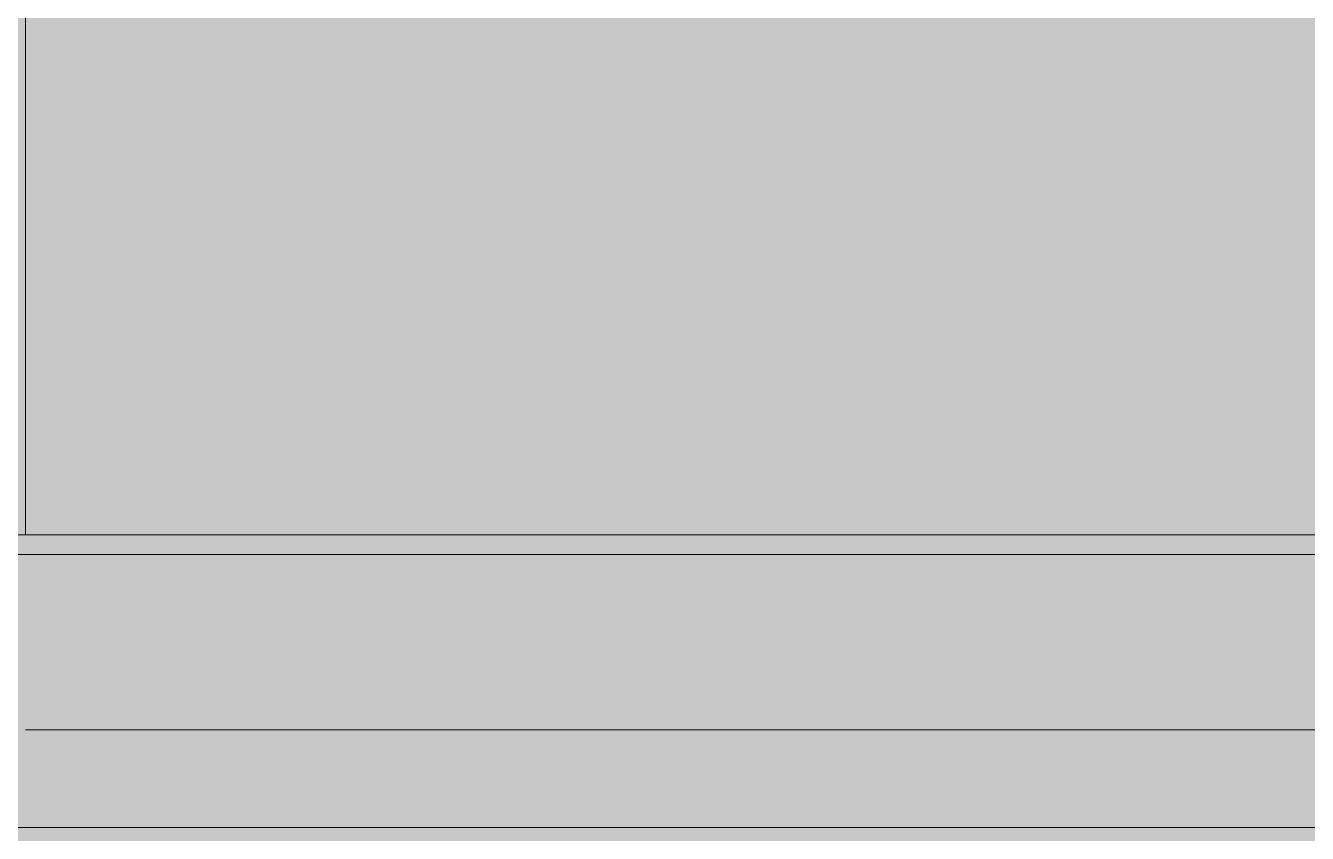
# Model space of a CAD drawing. Header units: millimetres. Extents: x -57519 to 497916, y -349472 to 446842.
# Drawn here: x 394700 to 396670, y 37148 to 38391 of the extents above; entities that cross this region are included whole.
import ezdxf

# ---------------------------------------------------------------- set-up
doc = ezdxf.new("R2010")
doc.units = ezdxf.units.MM
for name, color, linetype, lineweight in [('A-DETL-GENF', 92, 'Continuous', 5), ('A-FLOR', 192, 'Continuous', 5), ('A-WALL', 113, 'Continuous', 20)]:
    doc.layers.add(name, color=color, linetype=linetype, lineweight=lineweight)

msp = doc.modelspace()

# ---------------------------------------------------------------- hatches: boundary and pattern name
at = {"layer": 'A-DETL-GENF', "transparency": 33554585}
h = msp.add_hatch(color=201, dxfattribs=at)
h.paths.add_polyline_path([(378712.3, -2142.5), (378712.3, 5707.5), (408249.8, 5707.5), (408249.8, 31607.5), (411824.8, 31607.5), (411824.8, 28857.5), (414124.8, 28857.5), (414124.8, 34332.5), (417674.8, 34332.5), (417674.8, 35647.5), (420699.8, 35647.5), (420699.8, 52157.5), (392454.3, 52157.5), (392454.3, 45782.5), (382199.8, 45782.5), (382199.8, 52157.5), (367049.8, 52157.5), (367049.8, 5707.5), (368349.8, 5707.5), (368349.8, 3222.2), (374112.3, -1265.4), (374112.3, -2142.5), (376972.2, -2142.5)], flags=0)
h.paths.add_polyline_path([(370849.8, 8157.5), (370849.8, 9357.5), (369649.8, 9357.5), (369649.8, 15624.2), (370889.8, 15624.2), (370889.8, 9397.5), (371149.8, 9397.5), (371149.8, 8157.5)], flags=0)
h.paths.add_polyline_path([(388124.8, 8157.5), (388124.8, 9397.5), (389899.8, 9397.5), (389899.8, 8157.5)], flags=0)
h.paths.add_polyline_path([(382791.7, 8157.5), (382352.3, 8157.5), (382352.3, 9397.5), (387324.8, 9397.5), (387324.8, 8157.5), (386671.4, 8157.5)], flags=0)
h.paths.add_polyline_path([(404599.8, 8157.5), (396937.3, 8157.5), (396937.3, 9397.5), (404599.8, 9397.5), (404599.8, 8571.4)], flags=0)
h.paths.add_polyline_path([(394430.7, 8157.5), (392899.8, 8157.5), (392899.8, 9397.5), (396137.3, 9397.5), (396137.3, 8157.5)], flags=0)
h.paths.add_polyline_path([(405799.8, 12397.5), (404559.8, 12397.5), (404559.8, 15624.2), (405799.8, 15624.2), (405799.8, 12969.9)], flags=0)
h.paths.add_polyline_path([(370889.8, 16424.2), (369649.8, 16424.2), (369649.8, 23040.8), (370889.8, 23040.8), (370889.8, 17368.3)], flags=0)
h.paths.add_polyline_path([(404559.8, 16424.2), (404559.8, 23040.8), (405799.8, 23040.8), (405799.8, 16424.2)], flags=0)
h.paths.add_polyline_path([(369649.8, 23840.8), (369649.8, 30107.5), (370849.8, 30107.5), (370849.8, 31307.5), (371149.8, 31307.5), (371149.8, 30107.5), (370889.8, 30107.5), (370889.8, 23840.8)], flags=0)
h.paths.add_polyline_path([(404559.8, 23840.8), (404559.8, 27067.5), (405799.8, 27067.5), (405799.8, 23840.8)], flags=0)
h.paths.add_polyline_path([(388124.8, 30067.5), (388124.8, 31307.5), (389399.8, 31307.5), (389399.8, 30067.5)], flags=0)
h.paths.add_polyline_path([(373449.8, 30067.5), (373449.8, 31307.5), (378512.3, 31307.5), (378512.3, 30067.5), (375032.4, 30067.5)], flags=0)
h.paths.add_polyline_path([(386671.4, 30067.5), (382349.8, 30067.5), (382349.8, 31307.5), (387324.8, 31307.5), (387324.8, 30067.5)], flags=0)
h.paths.add_polyline_path([(394430.7, 30067.5), (392399.8, 30067.5), (392399.8, 31307.5), (396137.3, 31307.5), (396137.3, 30067.5)], flags=0)
h.paths.add_polyline_path([(402190, 30067.5), (396937.3, 30067.5), (396937.3, 31307.5), (404599.8, 31307.5), (404599.8, 30067.5), (404129.8, 30067.5)], flags=0)
h.paths.add_polyline_path([(407299.8, 35797.5), (407299.8, 36247.5), (408249.8, 36247.5), (408249.8, 35797.5), (408009.5, 35797.5)], flags=0)
h.paths.add_polyline_path([(412649.8, 35797.5), (412649.8, 37247.5), (415649.8, 37247.5), (415649.8, 35797.5), (413829, 35797.5)], flags=0)
h.paths.add_polyline_path([(412649.8, 37397.5), (412649.8, 37897.5), (418299.8, 37897.5), (418299.8, 37397.5), (412859.1, 37397.5)], flags=0)
h.paths.add_polyline_path([(408979.4, 37847.5), (408399.8, 37847.5), (408399.8, 38327.5), (410749.8, 38327.5), (410749.8, 37847.5), (409949.3, 37847.5)], flags=0)
h.paths.add_polyline_path([(381599.8, 37907.5), (381599.8, 39557.5), (382049.8, 39557.5), (382049.8, 37907.5), (381821.8, 37907.5)], flags=0)
h.paths.add_polyline_path([(406069.7, 38657.5), (404849.8, 38657.5), (404849.8, 49957.5), (408249.8, 49957.5), (408249.8, 38657.5), (408009.5, 38657.5)], flags=0)
h.paths.add_polyline_path([(370182.8, 40207.5), (369149.8, 40207.5), (369149.8, 40707.5), (370699.8, 40707.5), (370699.8, 40207.5)], flags=0)
h.paths.add_polyline_path([(381599.8, 40257.5), (381599.8, 42757.5), (382049.8, 42757.5), (382049.8, 40257.5), (381821.8, 40257.5)], flags=0)
h.paths.add_polyline_path([(414798.9, 42697.5), (410674.8, 42697.5), (410674.8, 43197.5), (418349.8, 43197.5), (418349.8, 42697.5), (415768.8, 42697.5)], flags=0)
h.paths.add_polyline_path([(377289.8, 42907.5), (375749.8, 42907.5), (375749.8, 43407.5), (377289.8, 43407.5), (377289.8, 43209.2)], flags=0)
h.paths.add_polyline_path([(382049.8, 46907.5), (379399.8, 46907.5), (379399.8, 52007.5), (382049.8, 52007.5), (382049.8, 47057.9)], flags=0)
h.paths.add_polyline_path([(410919.2, 47837.5), (410674.8, 47837.5), (410674.8, 48337.5), (418349.8, 48337.5), (418349.8, 47837.5), (411404.2, 47837.5)], flags=0)
h.paths.add_polyline_path([(408399.8, 50107.5), (408399.8, 52007.5), (408849.8, 52007.5), (408849.8, 50107.5)], flags=0)

# ---------------------------------------------------------------- linework, layer by layer
at = {"layer": 'A-FLOR', "color": 191}
for p, q in [((394699.8, 40907.5), (394699.8, 37607.5)), ((394699.8, 37307.5), (404699.8, 37307.5))]:
    msp.add_line(p, q, dxfattribs=at)
at = {"layer": 'A-FLOR'}
msp.add_line((404699.8, 37157.5), (392549.8, 37157.5), dxfattribs=at)
at = {"layer": 'A-WALL', "lineweight": 18}
for p, q in [((394469.8, 37607.5), (404683.6, 37607.5)), ((404683.6, 37577.5), (394469.8, 37577.5))]:
    msp.add_line(p, q, dxfattribs=at)

doc.saveas('drawing.dxf')
